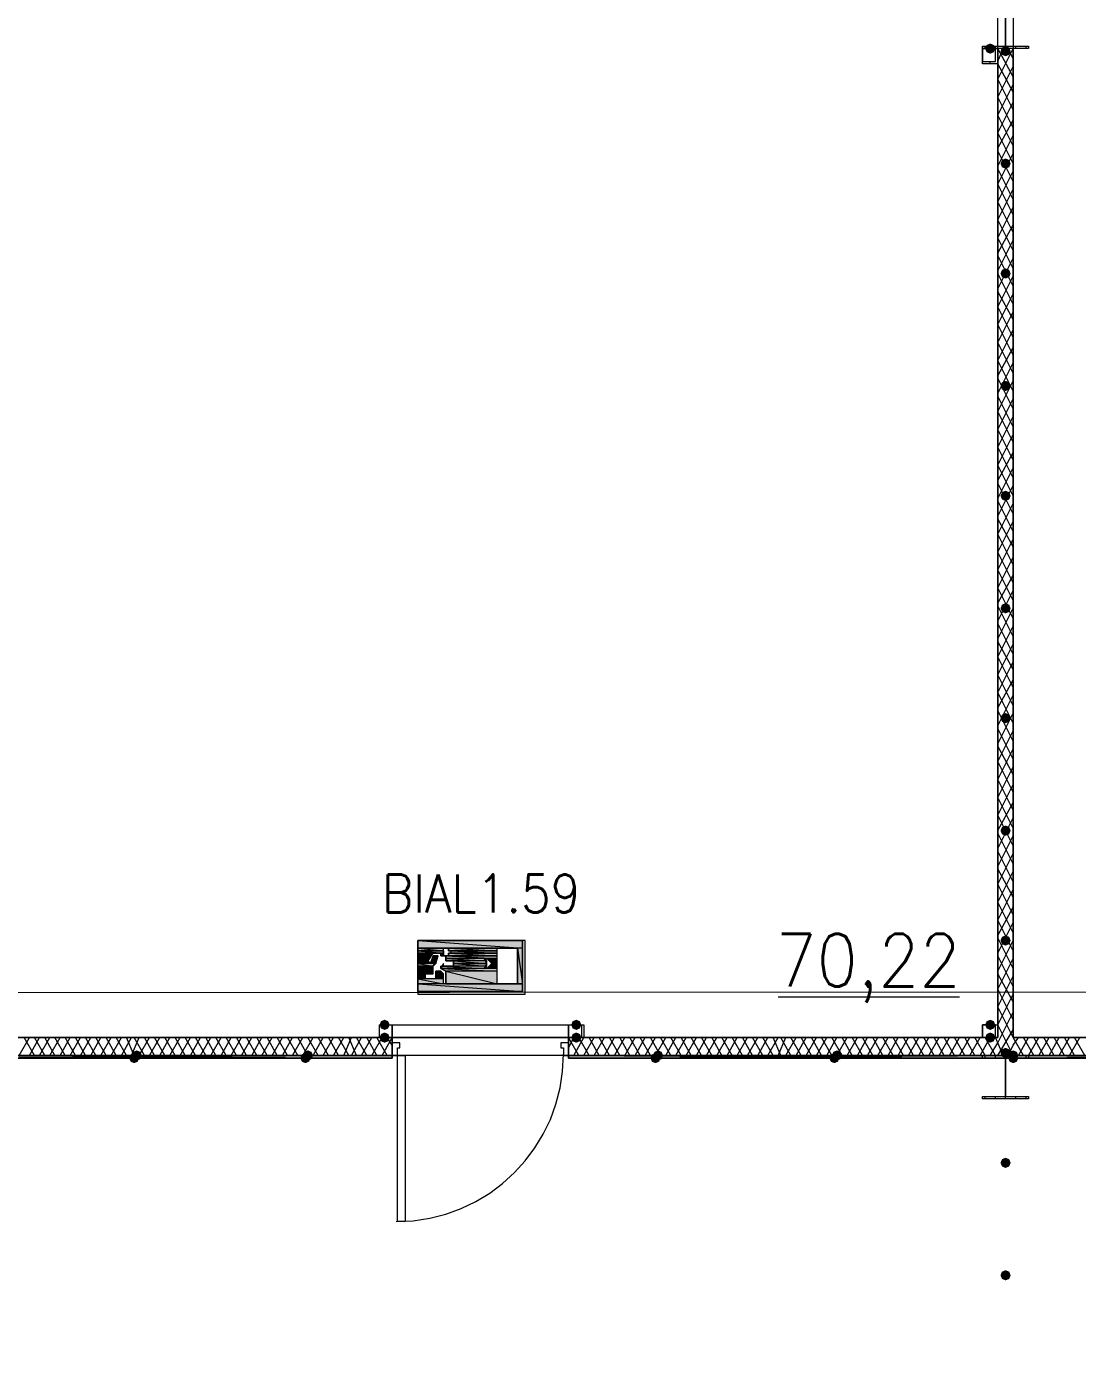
# Model space of a CAD drawing. Header units: millimetres. Extents: x 0 to 420, y 0 to 297.
# Drawn here: x 192.24 to 209.63, y 182.22 to 204.49 of the extents above; entities that cross this region are included whole.
import ezdxf

# ---------------------------------------------------------------- set-up
doc = ezdxf.new("R2010")
doc.units = ezdxf.units.MM
doc.styles.get("Standard").update_dxf_attribs({"font": 'STANDARD'})

msp = doc.modelspace()

# ---------------------------------------------------------------- hatches: boundary and pattern name
for color, points in [(7, [(208.28, 204.131333), (208.255129, 204.071537), (208.195333, 204.046667), (208.135538, 204.071537), (208.110667, 204.131333), (208.135537, 204.191129), (208.195333, 204.216), (208.255129, 204.191129)]), (7, [(208.534, 204.089), (208.509129, 204.029204), (208.449333, 204.004333), (208.389538, 204.029204), (208.364667, 204.089), (208.389537, 204.148796), (208.449333, 204.173667), (208.509129, 204.148796)]), (7, [(208.534, 202.226333), (208.509129, 202.166537), (208.449333, 202.141667), (208.389538, 202.166537), (208.364667, 202.226333), (208.389537, 202.286129), (208.449333, 202.311), (208.509129, 202.286129)]), (7, [(208.534, 200.406), (208.509129, 200.346204), (208.449333, 200.321333), (208.389538, 200.346204), (208.364667, 200.406), (208.389537, 200.465796), (208.449333, 200.490667), (208.509129, 200.465796)]), (7, [(208.534, 198.543333), (208.509129, 198.483537), (208.449333, 198.458667), (208.389538, 198.483537), (208.364667, 198.543333), (208.389537, 198.603129), (208.449333, 198.628), (208.509129, 198.603129)]), (7, [(208.534, 196.723), (208.509129, 196.663204), (208.449333, 196.638333), (208.389538, 196.663204), (208.364667, 196.723), (208.389537, 196.782796), (208.449333, 196.807667), (208.509129, 196.782796)]), (7, [(208.534, 194.860333), (208.509129, 194.800537), (208.449333, 194.775667), (208.389538, 194.800537), (208.364667, 194.860333), (208.389537, 194.920129), (208.449333, 194.945), (208.509129, 194.920129)]), (7, [(208.534, 193.04), (208.509129, 192.980204), (208.449333, 192.955333), (208.389538, 192.980204), (208.364667, 193.04), (208.389537, 193.099796), (208.449333, 193.124667), (208.509129, 193.099796)]), (7, [(208.534, 191.177333), (208.509129, 191.117537), (208.449333, 191.092667), (208.389538, 191.117537), (208.364667, 191.177333), (208.389537, 191.237129), (208.449333, 191.262), (208.509129, 191.237129)]), (7, [(208.534, 189.357), (208.509129, 189.297204), (208.449333, 189.272333), (208.389538, 189.297204), (208.364667, 189.357), (208.389537, 189.416796), (208.449333, 189.441667), (208.509129, 189.416796)]), (82, [(199.136001, 189.187666), (199.136001, 189.145333)]), (82, [(199.178334, 189.229999), (199.220668, 189.229999)]), (82, [(199.220668, 189.102999), (199.178334, 189.102999)]), (82, [(199.009001, 188.848999), (199.093668, 188.848999)]), (7, [(198.247, 187.96), (198.222129, 187.900204), (198.162333, 187.875333), (198.102537, 187.900204), (198.077667, 187.96), (198.102537, 188.019796), (198.162333, 188.044667), (198.222129, 188.019796)]), (7, [(201.422, 187.96), (201.397129, 187.900204), (201.337333, 187.875333), (201.277537, 187.900204), (201.252667, 187.96), (201.277537, 188.019796), (201.337333, 188.044667), (201.397129, 188.019796)]), (7, [(208.28, 187.96), (208.255129, 187.900204), (208.195333, 187.875333), (208.135538, 187.900204), (208.110667, 187.96), (208.135537, 188.019796), (208.195333, 188.044667), (208.255129, 188.019796)]), (7, [(198.247, 187.748333), (198.222129, 187.688538), (198.162333, 187.663667), (198.102537, 187.688538), (198.077667, 187.748333), (198.102537, 187.808129), (198.162333, 187.833), (198.222129, 187.808129)]), (7, [(201.422, 187.748333), (201.397129, 187.688538), (201.337333, 187.663667), (201.277537, 187.688538), (201.252667, 187.748333), (201.277537, 187.808129), (201.337333, 187.833), (201.397129, 187.808129)]), (7, [(208.28, 187.748333), (208.255129, 187.688538), (208.195333, 187.663667), (208.135538, 187.688538), (208.110667, 187.748333), (208.135537, 187.808129), (208.195333, 187.833), (208.255129, 187.808129)]), (254, [(194.098333, 187.409667), (194.073463, 187.349871), (194.013667, 187.325), (193.953871, 187.349871), (193.929, 187.409667), (193.953871, 187.469462), (194.013667, 187.494333), (194.073462, 187.469463)]), (254, [(194.140667, 187.452), (194.115796, 187.392204), (194.056, 187.367333), (193.996204, 187.392204), (193.971333, 187.452), (193.996204, 187.511796), (194.056, 187.536667), (194.115796, 187.511796)]), (254, [(196.934667, 187.409667), (196.909796, 187.349871), (196.85, 187.325), (196.790204, 187.349871), (196.765333, 187.409667), (196.790204, 187.469462), (196.85, 187.494333), (196.909796, 187.469463)]), (254, [(196.977, 187.452), (196.952129, 187.392204), (196.892333, 187.367333), (196.832538, 187.392204), (196.807667, 187.452), (196.832537, 187.511796), (196.892333, 187.536667), (196.952129, 187.511796)]), (254, [(202.734333, 187.409667), (202.709463, 187.349871), (202.649667, 187.325), (202.589871, 187.349871), (202.565, 187.409667), (202.589871, 187.469462), (202.649667, 187.494333), (202.709462, 187.469463)]), (254, [(202.776667, 187.452), (202.751796, 187.392204), (202.692, 187.367333), (202.632204, 187.392204), (202.607333, 187.452), (202.632204, 187.511796), (202.692, 187.536667), (202.751796, 187.511796)]), (254, [(205.697667, 187.409667), (205.672796, 187.349871), (205.613, 187.325), (205.553204, 187.349871), (205.528333, 187.409667), (205.553204, 187.469462), (205.613, 187.494333), (205.672796, 187.469463)]), (254, [(205.74, 187.452), (205.715129, 187.392204), (205.655333, 187.367333), (205.595538, 187.392204), (205.570667, 187.452), (205.595537, 187.511796), (205.655333, 187.536667), (205.715129, 187.511796)]), (7, [(208.534, 187.494333), (208.509129, 187.434537), (208.449333, 187.409667), (208.389538, 187.434537), (208.364667, 187.494333), (208.389537, 187.554129), (208.449333, 187.579), (208.509129, 187.554129)]), (254, [(208.661, 187.452), (208.636129, 187.392204), (208.576333, 187.367333), (208.516538, 187.392204), (208.491667, 187.452), (208.516537, 187.511796), (208.576333, 187.536667), (208.636129, 187.511796)]), (254, [(208.661, 187.409667), (208.636129, 187.349871), (208.576333, 187.325), (208.516538, 187.349871), (208.491667, 187.409667), (208.516537, 187.469462), (208.576333, 187.494333), (208.636129, 187.469463)]), (7, [(208.534, 185.674), (208.509129, 185.614204), (208.449333, 185.589333), (208.389538, 185.614204), (208.364667, 185.674), (208.389537, 185.733796), (208.449333, 185.758667), (208.509129, 185.733796)]), (7, [(208.534, 183.811333), (208.509129, 183.751537), (208.449333, 183.726667), (208.389538, 183.751537), (208.364667, 183.811333), (208.389537, 183.871129), (208.449333, 183.896), (208.509129, 183.871129)])]:
    msp.add_hatch(color=color).paths.add_polyline_path(points, flags=0)
h = msp.add_hatch(color=82)
h.paths.add_polyline_path([(200.448334, 189.356999), (198.712668, 189.356999), (200.448334, 189.229999)], flags=0)
h.paths.add_polyline_path([(198.712668, 189.356999), (200.448334, 189.229999), (198.712668, 189.229999)], flags=0)
h = msp.add_hatch(color=82)
h.paths.add_polyline_path([(198.712668, 189.229999), (200.025001, 189.229999)], flags=0)
h.paths.add_polyline_path([(200.025001, 189.229999), (198.712668, 189.229999)], flags=0)
h = msp.add_hatch(color=82)
h.paths.add_polyline_path([(199.136001, 189.229999), (198.712668, 189.229999), (199.136001, 189.187666)], flags=0)
h.paths.add_polyline_path([(198.712668, 189.229999), (199.136001, 189.187666), (198.712668, 189.187666)], flags=0)
h = msp.add_hatch(color=82)
h.paths.add_polyline_path([(198.712668, 189.187666), (199.136001, 189.187666)], flags=0)
h.paths.add_polyline_path([(199.136001, 189.187666), (198.712668, 189.187666)], flags=0)
h = msp.add_hatch(color=82)
h.paths.add_polyline_path([(198.712668, 189.187666), (199.136001, 189.187666)], flags=0)
h.paths.add_polyline_path([(199.136001, 189.187666), (198.712668, 189.187666)], flags=0)
h = msp.add_hatch(color=82)
h.paths.add_polyline_path([(199.136001, 189.187666), (198.712668, 189.187666), (199.136001, 189.145333)], flags=0)
h.paths.add_polyline_path([(198.712668, 189.187666), (199.136001, 189.145333), (198.712668, 189.145333)], flags=0)
h = msp.add_hatch(color=82)
h.paths.add_polyline_path([(198.712668, 189.145333), (199.136001, 189.145333)], flags=0)
h.paths.add_polyline_path([(199.136001, 189.145333), (198.712668, 189.145333)], flags=0)
h = msp.add_hatch(color=82)
h.paths.add_polyline_path([(198.966668, 189.145333), (198.712668, 189.145333), (198.882001, 189.018333)], flags=0)
h.paths.add_polyline_path([(198.712668, 189.145333), (198.882001, 189.018333), (198.712668, 189.018333)], flags=0)
h = msp.add_hatch(color=82)
h.paths.add_polyline_path([(199.051334, 189.102999), (198.966668, 189.102999), (199.009001, 188.975999)], flags=0)
h.paths.add_polyline_path([(198.966668, 189.102999), (199.009001, 188.975999), (198.924334, 188.975999)], flags=0)
h = msp.add_hatch(color=82)
h.paths.add_polyline_path([(199.093668, 189.145333), (199.136001, 189.145333)], flags=0)
h.paths.add_polyline_path([(199.136001, 189.145333), (199.093668, 189.145333)], flags=0)
h = msp.add_hatch(color=82)
h.paths.add_polyline_path([(199.093668, 189.145333), (199.136001, 189.145333)], flags=0)
h.paths.add_polyline_path([(199.136001, 189.145333), (199.093668, 189.145333)], flags=0)
h = msp.add_hatch(color=82)
h.paths.add_polyline_path([(199.136001, 189.145333), (199.093668, 189.145333), (199.136001, 189.102999)], flags=0)
h.paths.add_polyline_path([(199.093668, 189.145333), (199.136001, 189.102999), (199.093668, 189.102999)], flags=0)
h = msp.add_hatch(color=82)
h.paths.add_polyline_path([(199.093668, 189.102999), (199.136001, 189.102999)], flags=0)
h.paths.add_polyline_path([(199.136001, 189.102999), (199.093668, 189.102999)], flags=0)
h = msp.add_hatch(color=82)
h.paths.add_polyline_path([(199.093668, 189.102999), (199.136001, 189.102999)], flags=0)
h.paths.add_polyline_path([(199.136001, 189.102999), (199.093668, 189.102999)], flags=0)
h = msp.add_hatch(color=82)
h.paths.add_polyline_path([(199.093668, 189.102999), (199.136001, 189.102999)], flags=0)
h.paths.add_polyline_path([(199.136001, 189.102999), (199.093668, 189.102999)], flags=0)
h = msp.add_hatch(color=82)
h.paths.add_polyline_path([(199.093668, 189.102999), (199.136001, 189.102999)], flags=0)
h.paths.add_polyline_path([(199.136001, 189.102999), (199.093668, 189.102999)], flags=0)
h = msp.add_hatch(color=82)
h.paths.add_polyline_path([(199.136001, 189.145333), (199.136001, 189.102999)], flags=0)
h.paths.add_polyline_path([(199.136001, 189.102999), (199.136001, 189.145333)], flags=0)
h = msp.add_hatch(color=82)
h.paths.add_polyline_path([(199.136001, 189.102999), (199.178334, 189.102999)], flags=0)
h.paths.add_polyline_path([(199.178334, 189.102999), (199.136001, 189.102999)], flags=0)
h = msp.add_hatch(color=82)
h.paths.add_polyline_path([(199.136001, 189.102999), (199.178334, 189.102999)], flags=0)
h.paths.add_polyline_path([(199.178334, 189.102999), (199.136001, 189.102999)], flags=0)
h = msp.add_hatch(color=82)
h.paths.add_polyline_path([(199.136001, 189.102999), (200.025001, 189.102999)], flags=0)
h.paths.add_polyline_path([(200.025001, 189.102999), (199.136001, 189.102999)], flags=0)
h = msp.add_hatch(color=82)
h.paths.add_polyline_path([(199.178334, 189.229999), (200.025001, 189.229999)], flags=0)
h.paths.add_polyline_path([(200.025001, 189.229999), (199.178334, 189.229999)], flags=0)
h = msp.add_hatch(color=82)
h.paths.add_polyline_path([(199.178334, 189.229999), (200.025001, 189.229999)], flags=0)
h.paths.add_polyline_path([(200.025001, 189.229999), (199.178334, 189.229999)], flags=0)
h = msp.add_hatch(color=82)
h.paths.add_polyline_path([(200.025001, 189.102999), (199.220668, 189.102999)], flags=0)
h.paths.add_polyline_path([(199.220668, 189.102999), (200.025001, 189.102999), (199.178334, 189.102999)], flags=0)
h = msp.add_hatch(color=82)
h.paths.add_polyline_path([(200.025001, 189.102999), (199.178334, 189.102999), (200.025001, 189.060666)], flags=0)
h.paths.add_polyline_path([(199.178334, 189.102999), (200.025001, 189.060666), (199.178334, 189.060666)], flags=0)
h = msp.add_hatch(color=82)
h.paths.add_polyline_path([(199.813334, 189.060666), (199.178334, 189.060666), (199.855668, 189.018333)], flags=0)
h.paths.add_polyline_path([(199.178334, 189.060666), (199.855668, 189.018333), (199.178334, 189.018333)], flags=0)
h = msp.add_hatch(color=82)
h.paths.add_polyline_path([(199.220668, 189.229999), (200.025001, 189.229999)], flags=0)
h.paths.add_polyline_path([(200.025001, 189.229999), (199.220668, 189.229999)], flags=0)
h = msp.add_hatch(color=82)
h.paths.add_polyline_path([(200.025001, 189.229999), (199.220668, 189.229999), (200.025001, 189.187666)], flags=0)
h.paths.add_polyline_path([(199.220668, 189.229999), (200.025001, 189.187666), (199.220668, 189.187666)], flags=0)
h = msp.add_hatch(color=82)
h.paths.add_polyline_path([(199.220668, 189.187666), (200.025001, 189.187666)], flags=0)
h.paths.add_polyline_path([(200.025001, 189.187666), (199.220668, 189.187666)], flags=0)
h = msp.add_hatch(color=82)
h.paths.add_polyline_path([(199.220668, 189.187666), (200.025001, 189.187666)], flags=0)
h.paths.add_polyline_path([(200.025001, 189.187666), (199.220668, 189.187666)], flags=0)
h = msp.add_hatch(color=82)
h.paths.add_polyline_path([(200.025001, 189.187666), (199.220668, 189.187666)], flags=0)
h.paths.add_polyline_path([(199.220668, 189.187666), (200.025001, 189.187666), (199.263001, 189.187666)], flags=0)
h = msp.add_hatch(color=82)
h.paths.add_polyline_path([(200.025001, 189.145333), (199.220668, 189.145333)], flags=0)
h.paths.add_polyline_path([(199.220668, 189.145333), (200.025001, 189.145333), (199.263001, 189.145333)], flags=0)
h = msp.add_hatch(color=82)
h.paths.add_polyline_path([(200.025001, 189.145333), (199.263001, 189.145333)], flags=0)
h.paths.add_polyline_path([(199.263001, 189.145333), (200.025001, 189.145333), (199.220668, 189.145333)], flags=0)
h = msp.add_hatch(color=82)
h.paths.add_polyline_path([(199.220668, 189.145333), (200.025001, 189.145333)], flags=0)
h.paths.add_polyline_path([(200.025001, 189.145333), (199.220668, 189.145333)], flags=0)
h = msp.add_hatch(color=82)
h.paths.add_polyline_path([(199.220668, 189.145333), (200.025001, 189.145333)], flags=0)
h.paths.add_polyline_path([(200.025001, 189.145333), (199.220668, 189.145333)], flags=0)
h = msp.add_hatch(color=82)
h.paths.add_polyline_path([(200.025001, 189.145333), (199.220668, 189.145333), (200.025001, 189.102999)], flags=0)
h.paths.add_polyline_path([(199.220668, 189.145333), (200.025001, 189.102999), (199.220668, 189.102999)], flags=0)
h = msp.add_hatch(color=82)
h.paths.add_polyline_path([(199.220668, 189.145333), (199.220668, 189.102999)], flags=0)
h.paths.add_polyline_path([(199.220668, 189.102999), (199.220668, 189.145333)], flags=0)
h = msp.add_hatch(color=82)
h.paths.add_polyline_path([(199.220668, 189.102999), (200.025001, 189.102999)], flags=0)
h.paths.add_polyline_path([(200.025001, 189.102999), (199.220668, 189.102999)], flags=0)
h = msp.add_hatch(color=82)
h.paths.add_polyline_path([(199.220668, 189.102999), (200.025001, 189.102999)], flags=0)
h.paths.add_polyline_path([(200.025001, 189.102999), (199.220668, 189.102999)], flags=0)
h = msp.add_hatch(color=82)
h.paths.add_polyline_path([(199.220668, 189.102999), (200.025001, 189.102999)], flags=0)
h.paths.add_polyline_path([(200.025001, 189.102999), (199.220668, 189.102999)], flags=0)
h = msp.add_hatch(color=82)
h.paths.add_polyline_path([(200.025001, 189.187666), (199.263001, 189.187666), (200.025001, 189.145333)], flags=0)
h.paths.add_polyline_path([(199.263001, 189.187666), (200.025001, 189.145333), (199.263001, 189.145333)], flags=0)
h = msp.add_hatch(color=82)
h.paths.add_polyline_path([(199.263001, 189.145333), (200.025001, 189.145333)], flags=0)
h.paths.add_polyline_path([(200.025001, 189.145333), (199.263001, 189.145333)], flags=0)
h = msp.add_hatch(color=82)
h.paths.add_polyline_path([(200.025001, 189.060666), (199.855668, 189.060666), (200.025001, 188.975999)], flags=0)
h.paths.add_polyline_path([(199.855668, 189.060666), (200.025001, 188.975999), (199.940334, 188.975999)], flags=0)
h = msp.add_hatch(color=82)
h.paths.add_polyline_path([(200.448334, 189.229999), (200.363668, 189.229999), (200.448334, 188.637333)], flags=0)
h.paths.add_polyline_path([(200.363668, 189.229999), (200.448334, 188.637333), (200.363668, 188.637333)], flags=0)
h = msp.add_hatch(color=82)
h.paths.add_polyline_path([(198.882001, 189.018333), (198.712668, 189.018333), (198.924334, 188.975999)], flags=0)
h.paths.add_polyline_path([(198.712668, 189.018333), (198.924334, 188.975999), (198.712668, 188.975999)], flags=0)
h = msp.add_hatch(color=82)
h.paths.add_polyline_path([(199.009001, 188.975999), (198.712668, 188.975999), (198.966668, 188.933666)], flags=0)
h.paths.add_polyline_path([(198.712668, 188.975999), (198.966668, 188.933666), (198.712668, 188.933666)], flags=0)
h = msp.add_hatch(color=82)
h.paths.add_polyline_path([(198.966668, 188.933666), (198.712668, 188.933666), (198.966668, 188.806666)], flags=0)
h.paths.add_polyline_path([(198.712668, 188.933666), (198.966668, 188.806666), (198.712668, 188.806666)], flags=0)
h = msp.add_hatch(color=82)
h.paths.add_polyline_path([(199.093668, 188.848999), (199.009001, 188.848999), (199.136001, 188.806666)], flags=0)
h.paths.add_polyline_path([(199.009001, 188.848999), (199.136001, 188.806666), (199.009001, 188.806666)], flags=0)
h = msp.add_hatch(color=82)
h.paths.add_polyline_path([(199.855668, 188.933666), (199.093668, 188.933666), (199.813334, 188.891333)], flags=0)
h.paths.add_polyline_path([(199.093668, 188.933666), (199.813334, 188.891333), (199.093668, 188.891333)], flags=0)
h = msp.add_hatch(color=82)
h.paths.add_polyline_path([(200.025001, 188.891333), (199.093668, 188.891333), (200.025001, 188.848999)], flags=0)
h.paths.add_polyline_path([(199.093668, 188.891333), (200.025001, 188.848999), (199.178334, 188.848999)], flags=0)
h = msp.add_hatch(color=82)
h.paths.add_polyline_path([(200.025001, 188.848999), (199.178334, 188.848999), (200.025001, 188.637333)], flags=0)
h.paths.add_polyline_path([(199.178334, 188.848999), (200.025001, 188.637333), (199.178334, 188.637333)], flags=0)
h = msp.add_hatch(color=82)
h.paths.add_polyline_path([(199.855668, 189.018333), (199.305334, 189.018333), (199.855668, 188.975999)], flags=0)
h.paths.add_polyline_path([(199.305334, 189.018333), (199.855668, 188.975999), (199.305334, 188.975999)], flags=0)
h = msp.add_hatch(color=82)
h.paths.add_polyline_path([(199.305334, 188.975999), (199.347668, 188.975999)], flags=0)
h.paths.add_polyline_path([(199.347668, 188.975999), (199.305334, 188.975999)], flags=0)
h = msp.add_hatch(color=82)
h.paths.add_polyline_path([(199.855668, 188.975999), (199.305334, 188.975999), (199.855668, 188.933666)], flags=0)
h.paths.add_polyline_path([(199.305334, 188.975999), (199.855668, 188.933666), (199.305334, 188.933666)], flags=0)
h = msp.add_hatch(color=82)
h.paths.add_polyline_path([(200.025001, 188.975999), (199.940334, 188.975999), (200.025001, 188.891333)], flags=0)
h.paths.add_polyline_path([(199.940334, 188.975999), (200.025001, 188.891333), (199.855668, 188.891333)], flags=0)
h = msp.add_hatch(color=82)
h.paths.add_polyline_path([(198.839668, 188.806666), (198.712668, 188.806666), (198.839668, 188.721999)], flags=0)
h.paths.add_polyline_path([(198.712668, 188.806666), (198.839668, 188.721999), (198.712668, 188.721999)], flags=0)
h = msp.add_hatch(color=82)
h.paths.add_polyline_path([(199.136001, 188.721999), (198.712668, 188.721999), (199.136001, 188.637333)], flags=0)
h.paths.add_polyline_path([(198.712668, 188.721999), (199.136001, 188.637333), (198.712668, 188.637333)], flags=0)
h = msp.add_hatch(color=82)
h.paths.add_polyline_path([(200.448334, 188.637333), (198.712668, 188.637333), (200.448334, 188.510333)], flags=0)
h.paths.add_polyline_path([(198.712668, 188.637333), (200.448334, 188.510333), (198.712668, 188.510333)], flags=0)
h = msp.add_hatch(color=82)
h.paths.add_polyline_path([(199.136001, 188.806666), (199.009001, 188.806666), (199.136001, 188.721999)], flags=0)
h.paths.add_polyline_path([(199.009001, 188.806666), (199.136001, 188.721999), (199.009001, 188.721999)], flags=0)
h = msp.add_hatch(color=82)
h.paths.add_polyline_path([(199.178334, 188.637333), (200.448334, 188.637333)], flags=0)
h.paths.add_polyline_path([(200.448334, 188.637333), (199.178334, 188.637333)], flags=0)
h = msp.add_hatch(color=7)
h.paths.add_polyline_path([(198.289333, 187.452), (191.219667, 187.452), (198.289333, 187.409667)], flags=0)
h.paths.add_polyline_path([(191.219667, 187.452), (198.289333, 187.409667), (191.219667, 187.409667)], flags=0)
h = msp.add_hatch(color=7)
h.paths.add_polyline_path([(208.576333, 187.452), (201.210333, 187.452), (208.576333, 187.409667)], flags=0)
h.paths.add_polyline_path([(201.210333, 187.452), (208.576333, 187.409667), (201.210333, 187.409667)], flags=0)
h = msp.add_hatch(color=7)
h.paths.add_polyline_path([(215.688333, 187.452), (208.576333, 187.452), (215.688333, 187.409667)], flags=0)
h.paths.add_polyline_path([(208.576333, 187.452), (215.688333, 187.409667), (208.576333, 187.409667)], flags=0)

# ---------------------------------------------------------------- linework, layer by layer
at = {"color": 43, "lineweight": 0}
for points in [[(208.322333, 187.748333), (208.322333, 222.25), (191.219667, 222.25), (191.219667, 187.748333)], [(208.576333, 187.748333), (225.679, 187.748333), (225.679, 222.25), (208.576333, 222.25)]]:
    msp.add_lwpolyline(points, close=True, dxfattribs=at)
at = {"color": 7, "lineweight": 0}
for points in [[(208.830333, 204.131333), (208.068333, 204.131333), (208.068333, 204.173667), (208.449333, 204.173667), (208.449333, 204.808667), (208.068333, 204.808667), (208.068333, 204.851), (208.830333, 204.851), (208.830333, 204.808667), (208.449333, 204.808667), (208.449333, 204.173667), (208.830333, 204.173667)], [(208.322333, 203.877333), (208.068333, 203.877333), (208.068333, 204.131333), (208.322333, 204.131333)], [(208.28, 203.919667), (208.28, 204.131333), (208.068333, 204.131333), (208.068333, 203.919667)], [(198.077667, 187.96), (198.289333, 187.96), (198.289333, 187.748333), (198.077667, 187.748333), (198.077667, 187.96), (198.289333, 187.96), (198.289333, 187.748333), (198.077667, 187.748333)], [(201.210333, 187.96), (201.422, 187.96), (201.422, 187.748333), (201.210333, 187.748333), (201.210333, 187.96), (201.464333, 187.96), (201.464333, 187.748333), (201.210333, 187.748333)], [(208.322333, 187.748333), (208.068333, 187.748333), (208.068333, 187.96), (208.322333, 187.96)], [(208.28, 187.748333), (208.28, 187.96), (208.068333, 187.96), (208.068333, 187.748333)], [(198.289333, 187.663667), (198.289333, 187.452), (198.374, 187.452), (198.374, 187.579), (198.416333, 187.579), (198.416333, 187.663667)], [(201.083333, 187.663667), (201.083333, 187.579), (201.125667, 187.579), (201.125667, 187.452), (201.210333, 187.452), (201.210333, 187.663667)], [(198.289333, 187.452), (191.219667, 187.452), (198.289333, 187.409667)], [(191.219667, 187.452), (198.289333, 187.409667), (191.219667, 187.409667)], [(198.289333, 187.452), (198.289333, 187.409667), (191.219667, 187.409667), (191.219667, 187.452), (198.289333, 187.452), (191.219667, 187.452), (191.219667, 187.409667), (198.289333, 187.409667)], [(198.374, 184.700333), (198.374, 187.452), (198.501, 187.452), (198.501, 184.700333)], [(208.576333, 187.452), (201.210333, 187.452), (208.576333, 187.409667)], [(201.210333, 187.452), (208.576333, 187.409667), (201.210333, 187.409667)], [(201.210333, 187.409667), (208.576333, 187.409667), (208.576333, 187.452), (201.210333, 187.452)], [(201.210333, 187.409667), (208.576333, 187.409667), (208.576333, 187.452), (201.210333, 187.452)], [(208.830333, 186.732333), (208.068333, 186.732333), (208.068333, 186.774667), (208.449333, 186.774667), (208.449333, 187.409667), (208.068333, 187.409667), (208.068333, 187.452), (208.830333, 187.452), (208.830333, 187.409667), (208.449333, 187.409667), (208.449333, 186.774667), (208.830333, 186.774667)], [(215.688333, 187.452), (208.576333, 187.452), (215.688333, 187.409667)], [(208.576333, 187.452), (215.688333, 187.409667), (208.576333, 187.409667)], [(215.688333, 187.452), (215.688333, 187.409667), (208.576333, 187.409667), (208.576333, 187.452), (215.688333, 187.452), (208.576333, 187.452), (208.576333, 187.409667), (215.688333, 187.409667)]]:
    msp.add_lwpolyline(points, close=True, dxfattribs=at)
for points in [[(208.449333, 204.131333), (208.449333, 204.851)], [(208.110667, 204.131333), (208.110667, 204.173667)], [(208.28, 204.131333), (208.28, 204.173667)], [(208.322333, 203.919667), (208.407, 204.131333)], [(208.322333, 203.623333), (208.576333, 204.131333)], [(208.576333, 203.665667), (208.322333, 204.131333)], [(208.576333, 187.748333), (208.576333, 204.131333), (208.322333, 204.131333), (208.322333, 187.748333)], [(208.576333, 203.962), (208.491667, 204.131333)], [(208.618667, 204.131333), (208.618667, 204.173667)], [(208.788, 204.131333), (208.788, 204.173667)], [(208.195333, 203.877333), (208.195333, 203.919667)], [(208.576333, 203.411667), (208.322333, 203.877333)], [(208.322333, 203.327), (208.576333, 203.835)], [(208.576333, 203.115333), (208.322333, 203.623333)], [(208.322333, 203.030667), (208.576333, 203.538667)], [(208.576333, 202.819), (208.322333, 203.327)], [(208.322333, 202.734333), (208.576333, 203.242333)], [(208.576333, 202.522667), (208.322333, 203.030667)], [(208.322333, 202.480333), (208.576333, 202.946)], [(208.576333, 202.226333), (208.322333, 202.734333)], [(208.322333, 202.184), (208.576333, 202.692)], [(208.576333, 201.93), (208.322333, 202.438)], [(208.322333, 201.887667), (208.576333, 202.395667)], [(208.576333, 201.633667), (208.322333, 202.141667)], [(208.322333, 201.591333), (208.576333, 202.099333)], [(208.576333, 201.379667), (208.322333, 201.887667)], [(208.322333, 201.295), (208.576333, 201.803)], [(208.576333, 201.083333), (208.322333, 201.591333)], [(208.322333, 200.998667), (208.576333, 201.506667)], [(208.576333, 200.787), (208.322333, 201.295)], [(208.322333, 200.744667), (208.576333, 201.210333)], [(208.576333, 200.490667), (208.322333, 200.998667)], [(208.322333, 200.448333), (208.576333, 200.956333)], [(208.576333, 200.194333), (208.322333, 200.702333)], [(208.322333, 200.152), (208.576333, 200.66)], [(208.576333, 199.898), (208.322333, 200.406)], [(208.322333, 199.855667), (208.576333, 200.363667)], [(208.576333, 199.644), (208.322333, 200.109667)], [(208.322333, 199.559333), (208.576333, 200.067333)], [(208.576333, 199.347667), (208.322333, 199.855667)], [(208.322333, 199.263), (208.576333, 199.771)], [(208.576333, 199.051333), (208.322333, 199.559333)], [(208.322333, 198.966667), (208.576333, 199.474667)], [(208.576333, 198.755), (208.322333, 199.263)], [(208.322333, 198.712667), (208.576333, 199.178333)], [(208.576333, 198.458667), (208.322333, 198.966667)], [(208.322333, 198.416333), (208.576333, 198.924333)], [(208.576333, 198.162333), (208.322333, 198.670333)], [(208.322333, 198.12), (208.576333, 198.628)], [(208.576333, 197.866), (208.322333, 198.374)], [(208.322333, 197.823667), (208.576333, 198.331667)], [(208.576333, 197.612), (208.322333, 198.12)], [(208.322333, 197.527333), (208.576333, 198.035333)], [(208.576333, 197.315667), (208.322333, 197.823667)], [(208.322333, 197.231), (208.576333, 197.739)], [(208.576333, 197.019333), (208.322333, 197.527333)], [(208.322333, 196.977), (208.576333, 197.442667)], [(208.576333, 196.723), (208.322333, 197.231)], [(208.322333, 196.680667), (208.576333, 197.188667)], [(208.576333, 196.426667), (208.322333, 196.934667)], [(208.322333, 196.384333), (208.576333, 196.892333)], [(208.576333, 196.130333), (208.322333, 196.638333)], [(208.322333, 196.088), (208.576333, 196.596)], [(208.576333, 195.876333), (208.322333, 196.342)], [(208.322333, 195.791667), (208.576333, 196.299667)], [(208.576333, 195.58), (208.322333, 196.088)], [(208.322333, 195.495333), (208.576333, 196.003333)], [(208.576333, 195.283667), (208.322333, 195.791667)], [(208.322333, 195.199), (208.576333, 195.707)], [(208.576333, 194.987333), (208.322333, 195.495333)], [(208.322333, 194.945), (208.576333, 195.410667)], [(208.576333, 194.691), (208.322333, 195.199)], [(208.322333, 194.648667), (208.576333, 195.156667)], [(208.576333, 194.394667), (208.322333, 194.902667)], [(208.322333, 194.352333), (208.576333, 194.860333)], [(208.576333, 194.098333), (208.322333, 194.606333)], [(208.322333, 194.056), (208.576333, 194.564)], [(208.576333, 193.844333), (208.322333, 194.31)], [(208.322333, 193.759667), (208.576333, 194.267667)], [(208.576333, 193.548), (208.322333, 194.056)], [(208.322333, 193.463333), (208.576333, 193.971333)], [(208.576333, 193.251667), (208.322333, 193.759667)], [(208.322333, 193.209333), (208.576333, 193.675)], [(208.576333, 192.955333), (208.322333, 193.463333)], [(208.322333, 192.913), (208.576333, 193.421)], [(208.576333, 192.659), (208.322333, 193.167)], [(208.322333, 192.616667), (208.576333, 193.124667)], [(208.576333, 192.362667), (208.322333, 192.870667)], [(208.322333, 192.320333), (208.576333, 192.828333)], [(208.576333, 192.108667), (208.322333, 192.574333)], [(208.322333, 192.024), (208.576333, 192.532)], [(208.576333, 191.812333), (208.322333, 192.320333)], [(208.322333, 191.727667), (208.576333, 192.235667)], [(208.576333, 191.516), (208.322333, 192.024)], [(208.322333, 191.431333), (208.576333, 191.939333)], [(208.576333, 191.219667), (208.322333, 191.727667)], [(208.322333, 191.177333), (208.576333, 191.643)], [(208.576333, 190.923333), (208.322333, 191.431333)], [(208.322333, 190.881), (208.576333, 191.389)], [(208.576333, 190.627), (208.322333, 191.135)], [(208.322333, 190.584667), (208.576333, 191.092667)], [(208.576333, 190.330667), (208.322333, 190.838667)], [(208.322333, 190.288333), (208.576333, 190.796333)], [(208.576333, 190.076667), (208.322333, 190.542333)], [(208.322333, 189.992), (208.576333, 190.5)], [(208.576333, 189.780333), (208.322333, 190.288333)], [(208.322333, 189.695667), (208.576333, 190.203667)], [(208.576333, 189.484), (208.322333, 189.992)], [(208.322333, 189.441667), (208.576333, 189.907333)], [(208.576333, 189.187667), (208.322333, 189.695667)], [(208.322333, 189.145333), (208.576333, 189.653333)], [(208.576333, 188.891333), (208.322333, 189.399333)], [(208.322333, 188.849), (208.576333, 189.357)], [(208.576333, 188.595), (208.322333, 189.103)], [(208.322333, 188.552667), (208.576333, 189.060667)], [(208.576333, 188.341), (208.322333, 188.806667)], [(208.322333, 188.256333), (208.576333, 188.764333)], [(204.681667, 188.425667), (207.687333, 188.425667)], [(208.576333, 188.044667), (208.322333, 188.552667)], [(208.322333, 187.96), (208.576333, 188.468)], [(208.576333, 187.748333), (208.322333, 188.256333)], [(208.322333, 187.663667), (208.576333, 188.171667)], [(198.289333, 187.875333), (198.289333, 187.96), (199.771, 187.96)], [(199.771, 187.96), (201.210333, 187.96), (201.210333, 187.875333)], [(208.576333, 187.452), (208.322333, 187.96)], [(198.289333, 187.748333), (191.219667, 187.748333)], [(192.108667, 187.452), (192.278, 187.748333)], [(192.362667, 187.452), (192.193333, 187.748333)], [(192.278, 187.452), (192.447333, 187.748333)], [(192.532, 187.452), (192.362667, 187.748333)], [(192.447333, 187.452), (192.616667, 187.748333)], [(192.701333, 187.452), (192.532, 187.748333)], [(192.616667, 187.452), (192.786, 187.748333)], [(192.870667, 187.452), (192.701333, 187.748333)], [(192.786, 187.452), (192.955333, 187.748333)], [(193.04, 187.452), (192.870667, 187.748333)], [(192.955333, 187.452), (193.124667, 187.748333)], [(193.209333, 187.452), (193.04, 187.748333)], [(193.124667, 187.452), (193.294, 187.748333)], [(193.378667, 187.452), (193.209333, 187.748333)], [(193.294, 187.452), (193.463333, 187.748333)], [(193.548, 187.452), (193.378667, 187.748333)], [(193.463333, 187.452), (193.632667, 187.748333)], [(193.717333, 187.452), (193.548, 187.748333)], [(193.632667, 187.452), (193.802, 187.748333)], [(193.886667, 187.452), (193.717333, 187.748333)], [(193.802, 187.452), (193.971333, 187.748333)], [(194.013667, 187.452), (193.886667, 187.748333)], [(193.971333, 187.452), (194.098333, 187.748333)], [(194.183, 187.452), (194.013667, 187.748333)], [(194.098333, 187.452), (194.267667, 187.748333)], [(194.352333, 187.452), (194.183, 187.748333)], [(194.267667, 187.452), (194.437, 187.748333)], [(194.521667, 187.452), (194.352333, 187.748333)], [(194.437, 187.452), (194.606333, 187.748333)], [(194.691, 187.452), (194.521667, 187.748333)], [(194.606333, 187.452), (194.775667, 187.748333)], [(194.860333, 187.452), (194.691, 187.748333)], [(194.775667, 187.452), (194.945, 187.748333)], [(195.029667, 187.452), (194.860333, 187.748333)], [(194.945, 187.452), (195.114333, 187.748333)], [(195.199, 187.452), (195.029667, 187.748333)], [(195.114333, 187.452), (195.283667, 187.748333)], [(195.368333, 187.452), (195.199, 187.748333)], [(195.283667, 187.452), (195.453, 187.748333)], [(195.537667, 187.452), (195.368333, 187.748333)], [(195.453, 187.452), (195.622333, 187.748333)], [(195.707, 187.452), (195.537667, 187.748333)], [(195.622333, 187.452), (195.791667, 187.748333)], [(195.876333, 187.452), (195.707, 187.748333)], [(195.791667, 187.452), (195.961, 187.748333)], [(196.045667, 187.452), (195.876333, 187.748333)], [(195.961, 187.452), (196.130333, 187.748333)], [(196.215, 187.452), (196.045667, 187.748333)], [(196.130333, 187.452), (196.299667, 187.748333)], [(196.384333, 187.452), (196.215, 187.748333)], [(196.299667, 187.452), (196.469, 187.748333)], [(196.553667, 187.452), (196.384333, 187.748333)], [(196.469, 187.452), (196.638333, 187.748333)], [(196.723, 187.452), (196.553667, 187.748333)], [(196.638333, 187.452), (196.807667, 187.748333)], [(196.892333, 187.452), (196.723, 187.748333)], [(196.807667, 187.452), (196.977, 187.748333)], [(197.061667, 187.452), (196.892333, 187.748333)], [(196.977, 187.452), (197.146333, 187.748333)], [(197.231, 187.452), (197.061667, 187.748333)], [(197.146333, 187.452), (197.315667, 187.748333)], [(197.400333, 187.452), (197.231, 187.748333)], [(197.315667, 187.452), (197.485, 187.748333)], [(197.569667, 187.452), (197.400333, 187.748333)], [(197.485, 187.452), (197.612, 187.748333)], [(197.696667, 187.452), (197.569667, 187.748333)], [(197.612, 187.452), (197.781333, 187.748333)], [(197.866, 187.452), (197.696667, 187.748333)], [(197.781333, 187.452), (197.950667, 187.748333)], [(198.035333, 187.452), (197.866, 187.748333)], [(197.950667, 187.452), (198.12, 187.748333)], [(198.204667, 187.452), (198.035333, 187.748333)], [(198.12, 187.452), (198.289333, 187.748333)], [(198.289333, 187.621333), (198.204667, 187.748333)], [(199.771, 187.748333), (198.289333, 187.748333), (198.289333, 187.875333)], [(198.289333, 187.452), (198.289333, 187.663667), (198.289333, 187.748333)], [(198.289333, 187.748333), (198.289333, 187.663667), (198.289333, 187.452), (198.289333, 187.663667)], [(201.210333, 187.875333), (201.210333, 187.748333), (199.771, 187.748333)], [(201.210333, 187.579), (201.295, 187.748333)], [(201.379667, 187.452), (201.210333, 187.748333)], [(201.210333, 187.452), (201.210333, 187.663667), (201.210333, 187.748333)], [(201.210333, 187.748333), (201.210333, 187.663667), (201.210333, 187.452), (201.210333, 187.663667)], [(208.322333, 187.748333), (201.210333, 187.748333)], [(201.295, 187.452), (201.464333, 187.748333)], [(201.549, 187.452), (201.379667, 187.748333)], [(201.464333, 187.452), (201.633667, 187.748333)], [(201.718333, 187.452), (201.549, 187.748333)], [(201.633667, 187.452), (201.803, 187.748333)], [(201.887667, 187.452), (201.718333, 187.748333)], [(201.803, 187.452), (201.972333, 187.748333)], [(202.057, 187.452), (201.887667, 187.748333)], [(201.972333, 187.452), (202.141667, 187.748333)], [(202.226333, 187.452), (202.057, 187.748333)], [(202.141667, 187.452), (202.311, 187.748333)], [(202.395667, 187.452), (202.226333, 187.748333)], [(202.311, 187.452), (202.480333, 187.748333)], [(202.565, 187.452), (202.395667, 187.748333)], [(202.480333, 187.452), (202.649667, 187.748333)], [(202.734333, 187.452), (202.565, 187.748333)], [(202.649667, 187.452), (202.819, 187.748333)], [(202.903667, 187.452), (202.734333, 187.748333)], [(202.819, 187.452), (202.988333, 187.748333)], [(203.073, 187.452), (202.903667, 187.748333)], [(202.988333, 187.452), (203.157667, 187.748333)], [(203.242333, 187.452), (203.073, 187.748333)], [(203.157667, 187.452), (203.327, 187.748333)], [(203.411667, 187.452), (203.242333, 187.748333)], [(203.327, 187.452), (203.496333, 187.748333)], [(203.581, 187.452), (203.411667, 187.748333)], [(203.496333, 187.452), (203.665667, 187.748333)], [(203.750333, 187.452), (203.581, 187.748333)], [(203.665667, 187.452), (203.835, 187.748333)], [(203.919667, 187.452), (203.750333, 187.748333)], [(203.835, 187.452), (204.004333, 187.748333)], [(204.089, 187.452), (203.919667, 187.748333)], [(204.004333, 187.452), (204.173667, 187.748333)], [(204.258333, 187.452), (204.089, 187.748333)], [(204.173667, 187.452), (204.343, 187.748333)], [(204.427667, 187.452), (204.258333, 187.748333)], [(204.343, 187.452), (204.512333, 187.748333)], [(204.597, 187.452), (204.427667, 187.748333)], [(204.512333, 187.452), (204.681667, 187.748333)], [(204.724, 187.452), (204.597, 187.748333)], [(204.681667, 187.452), (204.808667, 187.748333)], [(204.893333, 187.452), (204.724, 187.748333)], [(204.808667, 187.452), (204.978, 187.748333)], [(205.062667, 187.452), (204.893333, 187.748333)], [(204.978, 187.452), (205.147333, 187.748333)], [(205.232, 187.452), (205.062667, 187.748333)], [(205.147333, 187.452), (205.316667, 187.748333)], [(205.401333, 187.452), (205.232, 187.748333)], [(205.316667, 187.452), (205.486, 187.748333)], [(205.570667, 187.452), (205.401333, 187.748333)], [(205.486, 187.452), (205.655333, 187.748333)], [(205.74, 187.452), (205.570667, 187.748333)], [(205.655333, 187.452), (205.824667, 187.748333)], [(205.909333, 187.452), (205.74, 187.748333)], [(205.824667, 187.452), (205.994, 187.748333)], [(206.078667, 187.452), (205.909333, 187.748333)], [(205.994, 187.452), (206.163333, 187.748333)], [(206.248, 187.452), (206.078667, 187.748333)], [(206.163333, 187.452), (206.332667, 187.748333)], [(206.417333, 187.452), (206.248, 187.748333)], [(206.332667, 187.452), (206.502, 187.748333)], [(206.586667, 187.452), (206.417333, 187.748333)], [(206.502, 187.452), (206.671333, 187.748333)], [(206.756, 187.452), (206.586667, 187.748333)], [(206.671333, 187.452), (206.840667, 187.748333)], [(206.925333, 187.452), (206.756, 187.748333)], [(206.840667, 187.452), (207.01, 187.748333)], [(207.094667, 187.452), (206.925333, 187.748333)], [(207.01, 187.452), (207.179333, 187.748333)], [(207.264, 187.452), (207.094667, 187.748333)], [(207.179333, 187.452), (207.348667, 187.748333)], [(207.433333, 187.452), (207.264, 187.748333)], [(207.348667, 187.452), (207.518, 187.748333)], [(207.602667, 187.452), (207.433333, 187.748333)], [(207.518, 187.452), (207.687333, 187.748333)], [(207.772, 187.452), (207.602667, 187.748333)], [(207.687333, 187.452), (207.856667, 187.748333)], [(207.941333, 187.452), (207.772, 187.748333)], [(207.856667, 187.452), (208.026, 187.748333)], [(208.110667, 187.452), (207.941333, 187.748333)], [(208.026, 187.452), (208.195333, 187.748333)], [(208.28, 187.452), (208.110667, 187.748333)], [(208.322333, 187.663667), (208.28, 187.748333)], [(208.322333, 187.452), (208.576333, 187.875333)], [(208.576333, 187.621333), (208.661, 187.748333)], [(208.745667, 187.452), (208.576333, 187.748333)], [(215.688333, 187.748333), (208.576333, 187.748333)], [(208.661, 187.452), (208.830333, 187.748333)], [(208.915, 187.452), (208.745667, 187.748333)], [(208.830333, 187.452), (208.999667, 187.748333)], [(209.084333, 187.452), (208.915, 187.748333)], [(208.999667, 187.452), (209.169, 187.748333)], [(209.253667, 187.452), (209.084333, 187.748333)], [(209.169, 187.452), (209.338333, 187.748333)], [(209.423, 187.452), (209.253667, 187.748333)], [(209.338333, 187.452), (209.507667, 187.748333)], [(209.592333, 187.452), (209.423, 187.748333)], [(209.507667, 187.452), (209.677, 187.748333)], [(209.761667, 187.452), (209.592333, 187.748333)], [(201.210333, 187.452), (201.210333, 187.494333)], [(208.195333, 187.452), (208.322333, 187.663667)], [(208.407, 187.452), (208.322333, 187.663667)], [(208.491667, 187.452), (208.576333, 187.621333)], [(198.289333, 187.452), (191.219667, 187.452), (198.289333, 187.452), (191.219667, 187.409667)], [(191.219667, 187.452), (198.289333, 187.452)], [(198.352833, 184.700333), (198.636342, 184.714649), (198.91166, 184.756667), (199.177395, 184.824993), (199.432151, 184.918234), (199.674537, 185.034996), (199.903157, 185.173886), (200.116619, 185.333509), (200.313528, 185.512472), (200.492491, 185.709381), (200.652114, 185.922843), (200.791004, 186.151463), (200.907766, 186.393849), (201.001007, 186.648605), (201.069333, 186.91434), (201.111351, 187.189658), (201.125667, 187.473167)], [(208.576333, 187.409667), (201.210333, 187.409667), (208.576333, 187.452), (201.210333, 187.452)], [(201.210333, 187.452), (208.322333, 187.452)], [(208.110667, 187.409667), (208.110667, 187.452)], [(208.28, 187.409667), (208.28, 187.452)], [(208.322333, 187.452), (208.576333, 187.452)], [(208.449333, 186.732333), (208.449333, 187.452)], [(215.688333, 187.452), (208.576333, 187.452), (215.688333, 187.452), (208.576333, 187.409667)], [(208.576333, 187.452), (215.688333, 187.452)], [(208.618667, 187.409667), (208.618667, 187.452)], [(208.788, 187.409667), (208.788, 187.452)], [(208.110667, 186.732333), (208.110667, 186.774667)], [(208.28, 186.732333), (208.28, 186.774667)], [(208.618667, 186.732333), (208.618667, 186.774667)], [(208.788, 186.732333), (208.788, 186.774667)]]:
    msp.add_lwpolyline(points, dxfattribs=at)
at = {"color": 82, "lineweight": 0}
for points in [[(200.448334, 189.356999), (198.712668, 189.356999), (200.448334, 189.229999)], [(198.712668, 189.356999), (200.448334, 189.229999), (198.712668, 189.229999)], [(198.712668, 189.356999), (200.448334, 189.356999), (200.448334, 188.510333), (198.712668, 188.510333)], [(198.712668, 189.229999), (200.025001, 189.229999)], [(200.025001, 189.229999), (198.712668, 189.229999)], [(198.712668, 189.229999), (199.178334, 189.229999)], [(199.178334, 189.229999), (198.712668, 189.229999)], [(199.178334, 189.229999), (198.712668, 189.229999)], [(198.712668, 189.229999), (199.178334, 189.229999)], [(199.178334, 189.229999), (198.712668, 189.229999)], [(199.178334, 189.229999), (198.712668, 189.229999)], [(198.712668, 189.229999), (199.178334, 189.229999)], [(199.178334, 189.229999), (198.712668, 189.229999)], [(199.136001, 189.229999), (198.712668, 189.229999)], [(199.136001, 189.229999), (198.712668, 189.229999), (199.178334, 189.229999)], [(198.712668, 189.229999), (199.136001, 189.229999)], [(199.136001, 189.229999), (198.712668, 189.229999)], [(199.136001, 189.229999), (198.712668, 189.229999), (199.136001, 189.187666)], [(198.712668, 189.229999), (199.136001, 189.187666), (198.712668, 189.187666)], [(198.712668, 189.187666), (199.136001, 189.187666)], [(199.136001, 189.187666), (198.712668, 189.187666)], [(198.712668, 189.187666), (199.136001, 189.187666)], [(199.136001, 189.187666), (198.712668, 189.187666)], [(199.136001, 189.187666), (198.712668, 189.187666)], [(198.712668, 189.187666), (199.136001, 189.187666)], [(199.136001, 189.187666), (198.712668, 189.187666)], [(199.136001, 189.187666), (198.712668, 189.187666)], [(198.712668, 189.187666), (199.136001, 189.187666)], [(199.136001, 189.187666), (198.712668, 189.187666)], [(199.136001, 189.187666), (198.712668, 189.187666), (199.136001, 189.145333)], [(198.712668, 189.187666), (199.136001, 189.145333), (198.712668, 189.145333)], [(198.712668, 189.145333), (199.136001, 189.145333)], [(199.136001, 189.145333), (198.712668, 189.145333)], [(198.966668, 189.145333), (198.712668, 189.145333), (198.882001, 189.018333)], [(198.712668, 189.145333), (198.882001, 189.018333), (198.712668, 189.018333)], [(198.839668, 188.806666), (198.966668, 188.806666), (198.966668, 188.933666), (199.051334, 189.102999), (198.966668, 189.102999), (198.924334, 188.975999), (198.882001, 189.018333), (198.966668, 189.145333), (199.093668, 189.145333), (199.093668, 189.102999), (199.136001, 189.102999), (199.178334, 189.102999), (199.178334, 189.018333), (199.305334, 189.018333), (199.305334, 188.933666), (199.136001, 188.933666), (199.136001, 188.975999), (199.093668, 188.891333), (199.178334, 188.848999), (199.178334, 188.637333), (199.136001, 188.637333), (199.136001, 188.806666), (199.009001, 188.848999), (199.009001, 188.721999), (198.839668, 188.721999)], [(198.966668, 189.102999), (199.009001, 188.975999), (198.924334, 188.975999)], [(199.051334, 189.102999), (198.966668, 189.102999), (199.009001, 188.975999)], [(199.093668, 189.145333), (199.136001, 189.145333)], [(199.136001, 189.145333), (199.093668, 189.145333)], [(199.093668, 189.145333), (199.136001, 189.145333)], [(199.136001, 189.145333), (199.093668, 189.145333)], [(199.093668, 189.145333), (199.136001, 189.145333)], [(199.136001, 189.145333), (199.093668, 189.145333)], [(199.136001, 189.145333), (199.093668, 189.145333)], [(199.093668, 189.145333), (199.136001, 189.145333)], [(199.093668, 189.145333), (199.136001, 189.145333)], [(199.136001, 189.145333), (199.093668, 189.145333)], [(199.093668, 189.145333), (199.136001, 189.145333)], [(199.136001, 189.145333), (199.093668, 189.145333)], [(199.136001, 189.145333), (199.093668, 189.145333), (199.136001, 189.102999)], [(199.093668, 189.145333), (199.136001, 189.102999), (199.093668, 189.102999)], [(199.093668, 189.102999), (199.136001, 189.102999)], [(199.136001, 189.102999), (199.093668, 189.102999)], [(199.093668, 189.102999), (199.136001, 189.102999)], [(199.136001, 189.102999), (199.093668, 189.102999)], [(199.093668, 189.102999), (199.136001, 189.102999)], [(199.136001, 189.102999), (199.093668, 189.102999)], [(199.093668, 189.102999), (199.136001, 189.102999)], [(199.136001, 189.102999), (199.093668, 189.102999)], [(199.178334, 189.229999), (199.136001, 189.229999)], [(199.178334, 189.229999), (199.136001, 189.229999)], [(199.136001, 189.187666), (199.136001, 189.145333)], [(199.136001, 189.145333), (199.136001, 189.187666)], [(199.136001, 189.145333), (199.136001, 189.102999)], [(199.136001, 189.102999), (199.136001, 189.145333)], [(199.136001, 189.102999), (199.178334, 189.102999)], [(199.178334, 189.102999), (199.136001, 189.102999)], [(199.136001, 189.102999), (199.178334, 189.102999)], [(199.178334, 189.102999), (199.136001, 189.102999)], [(199.136001, 189.102999), (200.025001, 189.102999)], [(200.025001, 189.102999), (199.136001, 189.102999)], [(199.178334, 189.102999), (199.136001, 189.102999)], [(199.178334, 189.229999), (200.025001, 189.229999)], [(200.025001, 189.229999), (199.178334, 189.229999)], [(199.178334, 189.229999), (199.220668, 189.229999)], [(199.178334, 189.229999), (200.025001, 189.229999)], [(200.025001, 189.229999), (199.178334, 189.229999)], [(199.220668, 189.102999), (199.178334, 189.102999)], [(199.220668, 189.102999), (200.025001, 189.102999), (199.178334, 189.102999)], [(200.025001, 189.102999), (199.178334, 189.102999), (200.025001, 189.060666)], [(199.178334, 189.102999), (200.025001, 189.060666), (199.178334, 189.060666)], [(199.813334, 189.060666), (199.178334, 189.060666), (199.855668, 189.018333)], [(199.178334, 189.060666), (199.855668, 189.018333), (199.178334, 189.018333)], [(199.220668, 189.229999), (200.025001, 189.229999)], [(200.025001, 189.229999), (199.220668, 189.229999)], [(199.220668, 189.229999), (199.220668, 189.187666)], [(199.220668, 189.187666), (199.220668, 189.229999)], [(200.025001, 189.229999), (199.220668, 189.229999), (200.025001, 189.187666)], [(199.220668, 189.229999), (200.025001, 189.187666), (199.220668, 189.187666)], [(199.220668, 189.187666), (200.025001, 189.187666)], [(200.025001, 189.187666), (199.220668, 189.187666)], [(199.220668, 189.187666), (200.025001, 189.187666)], [(200.025001, 189.187666), (199.220668, 189.187666)], [(200.025001, 189.187666), (199.220668, 189.187666)], [(199.220668, 189.187666), (200.025001, 189.187666), (199.263001, 189.187666)], [(200.025001, 189.145333), (199.220668, 189.145333)], [(199.220668, 189.145333), (200.025001, 189.145333), (199.263001, 189.145333)], [(199.263001, 189.145333), (200.025001, 189.145333), (199.220668, 189.145333)], [(199.220668, 189.145333), (200.025001, 189.145333)], [(200.025001, 189.145333), (199.220668, 189.145333)], [(199.220668, 189.145333), (200.025001, 189.145333)], [(200.025001, 189.145333), (199.220668, 189.145333)], [(200.025001, 189.145333), (199.220668, 189.145333), (200.025001, 189.102999)], [(199.220668, 189.145333), (200.025001, 189.102999), (199.220668, 189.102999)], [(199.220668, 189.145333), (199.220668, 189.102999)], [(199.220668, 189.102999), (199.220668, 189.145333)], [(199.220668, 189.102999), (199.220668, 189.145333)], [(199.220668, 189.102999), (200.025001, 189.102999)], [(200.025001, 189.102999), (199.220668, 189.102999)], [(199.220668, 189.102999), (200.025001, 189.102999)], [(200.025001, 189.102999), (199.220668, 189.102999)], [(199.220668, 189.102999), (200.025001, 189.102999)], [(200.025001, 189.102999), (199.220668, 189.102999)], [(200.025001, 189.102999), (199.220668, 189.102999)], [(200.025001, 189.187666), (199.263001, 189.187666), (200.025001, 189.145333)], [(199.263001, 189.187666), (200.025001, 189.145333), (199.263001, 189.145333)], [(199.263001, 189.145333), (200.025001, 189.145333)], [(200.025001, 189.145333), (199.263001, 189.145333)], [(200.025001, 189.145333), (199.263001, 189.145333)], [(199.855668, 188.975999), (199.813334, 189.060666), (199.855668, 189.060666), (199.940334, 188.975999), (199.855668, 188.891333), (199.813334, 188.891333), (199.855668, 188.975999), (199.347668, 188.975999)], [(200.025001, 189.060666), (199.855668, 189.060666), (200.025001, 188.975999)], [(199.855668, 189.060666), (200.025001, 188.975999), (199.940334, 188.975999)], [(200.025001, 189.229999), (200.363668, 189.229999), (200.363668, 188.637333), (200.025001, 188.637333)], [(200.448334, 189.229999), (200.363668, 189.229999), (200.448334, 188.637333)], [(200.363668, 189.229999), (200.448334, 188.637333), (200.363668, 188.637333)], [(198.882001, 189.018333), (198.712668, 189.018333), (198.924334, 188.975999)], [(198.712668, 189.018333), (198.924334, 188.975999), (198.712668, 188.975999)], [(199.009001, 188.975999), (198.712668, 188.975999), (198.966668, 188.933666)], [(198.712668, 188.975999), (198.966668, 188.933666), (198.712668, 188.933666)], [(198.966668, 188.933666), (198.712668, 188.933666), (198.966668, 188.806666)], [(198.712668, 188.933666), (198.966668, 188.806666), (198.712668, 188.806666)], [(199.009001, 188.848999), (199.093668, 188.848999)], [(199.093668, 188.848999), (199.009001, 188.848999), (199.136001, 188.806666)], [(199.009001, 188.848999), (199.136001, 188.806666), (199.009001, 188.806666)], [(199.855668, 188.933666), (199.093668, 188.933666), (199.813334, 188.891333)], [(199.093668, 188.933666), (199.813334, 188.891333), (199.093668, 188.891333)], [(200.025001, 188.891333), (199.093668, 188.891333), (200.025001, 188.848999)], [(199.093668, 188.891333), (200.025001, 188.848999), (199.178334, 188.848999)], [(200.025001, 188.848999), (199.178334, 188.848999), (200.025001, 188.637333)], [(199.178334, 188.848999), (200.025001, 188.637333), (199.178334, 188.637333)], [(199.855668, 189.018333), (199.305334, 189.018333), (199.855668, 188.975999)], [(199.305334, 189.018333), (199.855668, 188.975999), (199.305334, 188.975999)], [(199.305334, 188.975999), (199.347668, 188.975999)], [(199.347668, 188.975999), (199.305334, 188.975999)], [(199.855668, 188.975999), (199.305334, 188.975999), (199.855668, 188.933666)], [(199.305334, 188.975999), (199.855668, 188.933666), (199.305334, 188.933666)], [(199.940334, 188.975999), (200.025001, 188.891333), (199.855668, 188.891333)], [(200.025001, 188.975999), (199.940334, 188.975999), (200.025001, 188.891333)], [(198.839668, 188.806666), (198.712668, 188.806666), (198.839668, 188.721999)], [(198.712668, 188.806666), (198.839668, 188.721999), (198.712668, 188.721999)], [(199.136001, 188.721999), (198.712668, 188.721999), (199.136001, 188.637333)], [(198.712668, 188.721999), (199.136001, 188.637333), (198.712668, 188.637333)], [(200.448334, 188.637333), (198.712668, 188.637333), (200.448334, 188.510333)], [(198.712668, 188.637333), (200.448334, 188.510333), (198.712668, 188.510333)], [(199.136001, 188.806666), (199.009001, 188.806666), (199.136001, 188.721999)], [(199.009001, 188.806666), (199.136001, 188.721999), (199.009001, 188.721999)], [(199.178334, 188.637333), (200.448334, 188.637333)], [(200.448334, 188.637333), (199.178334, 188.637333)]]:
    msp.add_lwpolyline(points, close=True, dxfattribs=at)
at = {"color": 92, "lineweight": 0}
msp.add_lwpolyline([(200.490668, 189.356999), (198.712668, 189.356999), (198.712668, 188.467999), (200.490668, 188.467999)], close=True, dxfattribs=at)
at = {"color": 5, "lineweight": 0}
msp.add_lwpolyline([(241.257667, 184.784999), (241.257667, 188.510333), (129.201334, 188.467999)], dxfattribs=at)
at = {"color": 8, "lineweight": 0}
msp.add_lwpolyline([(122.131667, 187.452), (122.131667, 140.377333), (243.586, 140.377333), (243.586, 187.452)], close=True, dxfattribs=at)

# ---------------------------------------------------------------- texts
at = {"color": 92, "insert": (198.12, 190.450498), "char_height": 0.627829, "width": 3.20890378, "attachment_point": 1}
msp.add_mtext('BIAL1.59', dxfattribs=at)
at = {"color": 7, "insert": (204.639326, 189.467032), "char_height": 0.872032, "width": 2.76143467, "attachment_point": 1}
msp.add_mtext('70,22', dxfattribs=at)

doc.saveas('drawing.dxf')
